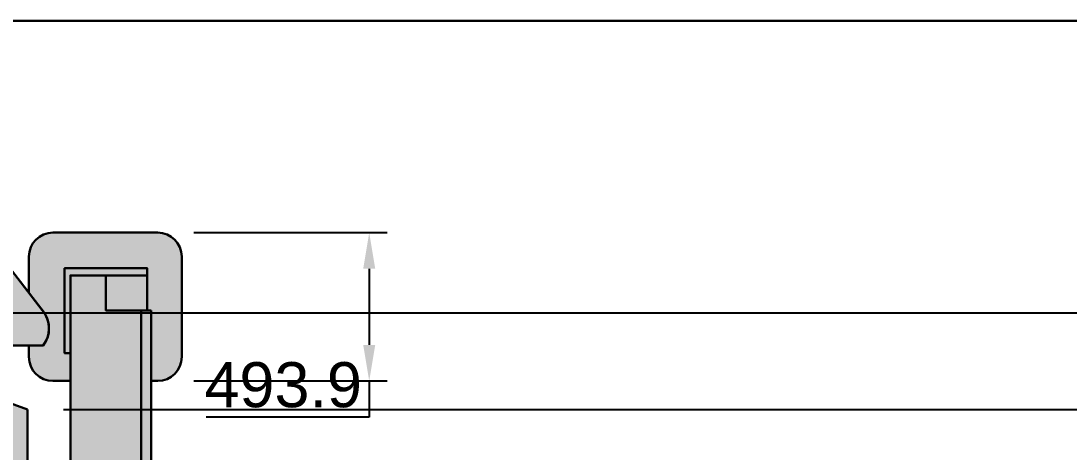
# Model space of a CAD drawing. Header units: millimetres. Extents: x 840 to 45745, y -146 to 13913.
# Drawn here: x 27893 to 31380, y 4176 to 5611 of the extents above; entities that cross this region are included whole.
import ezdxf

# ---------------------------------------------------------------- set-up
doc = ezdxf.new("R2010")
doc.units = ezdxf.units.MM
for name, color, linetype, lineweight in [('colour', 7, 'Continuous', 30), ('drawing', 7, 'Continuous', 30), ('extra adjustment', 7, 'Continuous', 30), ('New DIM', 7, 'Continuous', 30)]:
    doc.layers.add(name, color=color, linetype=linetype, lineweight=lineweight)
doc.styles.get("Standard").update_dxf_attribs({"font": 'arial.ttf'})
doc.dimstyles.new('000001211E731208', dxfattribs={"dimscale": 30, "dimtxt": 5, "dimasz": 4, "dimexe": 2, "dimexo": 4, "dimgap": 1, "dimtad": 1, "dimtih": 1, "dimtoh": 1, "dimdec": 1, "dimdsep": 46, "dimtxsty": 'Standard', "dimcen": 2, "dimclrd": 1, "dimclre": 134, "dimadec": 1, "dimazin": 2, "dimtfac": 1, "dimtdec": 1, "dimtofl": 0, "dimtmove": 0, "dimatfit": 3, "dimfxl": 1, "dimtolj": 1, "dimtzin": 0, "dimarcsym": 0})

# ---------------------------------------------------------------- blocks, each defined once
blk = doc.blocks.new('*D9')
at = {"layer": 'Defpoints', "color": 0, "transparency": 16777216}
for p in [(27914.7, 4317.4), (27914.7, 3024.6), (31635.8, 3024.6)]:
    blk.add_point(p, dxfattribs=at)
at = {"layer": 'New DIM', "color": 134, "linetype": 'ByBlock', "lineweight": -2, "transparency": 16777216}
for p, q in [((28034.7, 4317.4), (31695.8, 4317.4)), ((28034.7, 3024.6), (31695.8, 3024.6))]:
    blk.add_line(p, q, dxfattribs=at)
at = {"layer": 'New DIM', "color": 1, "linetype": 'ByBlock', "lineweight": -2, "transparency": 16777216}
for p, q in [((31635.8, 4197.4), (31635.8, 3777.6)), ((31635.8, 3144.6), (31635.8, 3564.4))]:
    blk.add_line(p, q, dxfattribs=at)
at = {"layer": 'New DIM', "color": 1, "transparency": 16777216}
for points in [[(31615.8, 4197.4), (31655.8, 4197.4), (31635.8, 4317.4)], [(31615.8, 3144.6), (31655.8, 3144.6), (31635.8, 3024.6)]]:
    blk.add_solid(points, dxfattribs=at)
at = {"layer": 'New DIM', "color": 0, "transparency": 16777216, "insert": (31635.8, 3671), "char_height": 150, "attachment_point": 5}
blk.add_mtext('\\A1;1292.7', dxfattribs=at)
blk = doc.blocks.new('*D11')
at = {"layer": 'Defpoints', "color": 0, "transparency": 16777216}
for p in [(26999.4, 4639.1), (26999.4, 2696.7), (32033.2, 2696.7)]:
    blk.add_point(p, dxfattribs=at)
at = {"layer": 'New DIM', "color": 134, "linetype": 'ByBlock', "lineweight": -2, "transparency": 16777216}
for p, q in [((27119.4, 4639.1), (32093.2, 4639.1)), ((27119.4, 2696.7), (32093.2, 2696.7))]:
    blk.add_line(p, q, dxfattribs=at)
at = {"layer": 'New DIM', "color": 1, "linetype": 'ByBlock', "lineweight": -2, "transparency": 16777216}
for p, q in [((32033.2, 4519.1), (32033.2, 3774.5)), ((32033.2, 2816.7), (32033.2, 3561.3))]:
    blk.add_line(p, q, dxfattribs=at)
at = {"layer": 'New DIM', "color": 1, "transparency": 16777216}
for points in [[(32013.2, 4519.1), (32053.2, 4519.1), (32033.2, 4639.1)], [(32013.2, 2816.7), (32053.2, 2816.7), (32033.2, 2696.7)]]:
    blk.add_solid(points, dxfattribs=at)
at = {"layer": 'New DIM', "color": 0, "transparency": 16777216, "insert": (32033.2, 3667.9), "char_height": 150, "attachment_point": 5}
blk.add_mtext('\\A1;1942.4', dxfattribs=at)
blk = doc.blocks.new('*D27')
at = {"layer": 'Defpoints', "color": 0, "transparency": 16777216}
for p in [(28347.9, 4906.2), (28347.9, 4412.4), (29051.6, 4412.4)]:
    blk.add_point(p, dxfattribs=at)
at = {"layer": 'New DIM', "color": 134, "linetype": 'ByBlock', "lineweight": -2, "transparency": 16777216}
for p, q in [((28467.9, 4906.2), (29111.6, 4906.2)), ((28467.9, 4412.4), (29111.6, 4412.4))]:
    blk.add_line(p, q, dxfattribs=at)
at = {"layer": 'New DIM', "color": 1, "linetype": 'ByBlock', "lineweight": -2, "transparency": 16777216}
for p, q in [((29051.6, 4786.2), (29051.6, 4532.4)), ((29051.6, 4412.4), (29051.6, 4292.4)), ((29051.6, 4292.4), (28509.1, 4292.4))]:
    blk.add_line(p, q, dxfattribs=at)
at = {"layer": 'New DIM', "color": 1, "transparency": 16777216}
for points in [[(29031.6, 4786.2), (29071.6, 4786.2), (29051.6, 4906.2)], [(29031.6, 4532.4), (29071.6, 4532.4), (29051.6, 4412.4)]]:
    blk.add_solid(points, dxfattribs=at)
at = {"layer": 'New DIM', "color": 0, "transparency": 16777216, "insert": (28765.3, 4399), "char_height": 150, "attachment_point": 5}
blk.add_mtext('\\A1;493.9', dxfattribs=at)

msp = doc.modelspace()

# ---------------------------------------------------------------- hatches: boundary and pattern name
at = {"layer": 'colour', "true_color": 0x000000}
h = msp.add_hatch(color=18, dxfattribs=at)
h.dxf.hatch_style = 1
h.paths.add_polyline_path([(28427.87, 4826.21, 0.4142136), (28347.87, 4906.21), (27999.2, 4906.21, 0.4142136), (27919.2, 4826.21), (27919.2, 4729.99), (27919.2, 4705.32), (27963.77, 4647.58, -0.3545753), (27966.97, 4530.81), (27919.2, 4530.81), (27919.2, 4492.36, 0.4142136), (27999.2, 4412.36), (28057.48, 4412.36), (28057.48, 4505.02), (28037.86, 4505.02), (28037.86, 4787.83), (28313.1, 4787.83), (28313.1, 4647.18), (28326.33, 4647.18), (28326.33, 4412.36), (28347.87, 4412.36, 0.4142136), (28427.87, 4492.36)])
at = {"layer": 'colour'}
h = msp.add_hatch(color=256, dxfattribs=at)
h.dxf.hatch_style = 1
h.set_gradient(color1=(242, 103, 34), color2=(255, 255, 0))
h.paths.add_polyline_path([(27822.96, 4830), (26507.74, 4830), (26428.97, 4797.14, 0.2142089), (26376.79, 4730.65), (26376.79, 4639.08), (26999.4, 4639.08), (27309.94, 4530.81), (27324.89, 4530.81), (27914.71, 4530.81), (27966.97, 4530.81, 0.3545753), (27963.77, 4647.58)])
at = {"layer": 'colour', "true_color": 0x1a3a42}
h = msp.add_hatch(color=159, dxfattribs=at)
h.dxf.hatch_style = 1
h.paths.add_polyline_path([(28293.23, 4530.81), (28293.23, 4647.18), (28175.35, 4647.18), (28175.35, 4763.55), (28057.48, 4763.55), (28057.48, 4530.81), (28057.48, 2804.95), (28057.48, 2572.2), (28175.35, 2572.2), (28175.35, 2688.58), (28293.23, 2688.58), (28293.23, 2804.95)])
at = {"layer": 'colour', "true_color": 0x3b3b3b}
h = msp.add_hatch(color=250, dxfattribs=at)
h.dxf.hatch_style = 1
h.paths.add_polyline_path([(27914.71, 4317.35), (27718.32, 4388.43), (27718.32, 2952.21), (27914.71, 3024.62)])
at = {"layer": 'extra adjustment', "true_color": 0x636466}
h = msp.add_hatch(color=251, dxfattribs=at)
h.dxf.hatch_style = 1
h.paths.add_polyline_path([(28313.1, 4787.83), (28037.86, 4787.83), (28037.86, 4505.02), (28057.48, 4505.02), (28057.48, 4530.81), (28057.48, 4763.55), (28293.23, 4763.55), (28313.1, 4763.55)])
h = msp.add_hatch(color=251, dxfattribs=at)
h.dxf.hatch_style = 1
h.paths.add_polyline_path([(28313.1, 4763.55), (28175.35, 4763.55), (28175.35, 4647.18), (28293.23, 4647.18), (28313.1, 4647.18)], flags=17)
h = msp.add_hatch(color=251, dxfattribs=at)
h.dxf.hatch_style = 1
h.paths.add_polyline_path([(28326.33, 4647.18), (28313.1, 4647.18), (28293.23, 4647.18), (28293.23, 4530.81), (28293.23, 3942.46), (28326.33, 3927.4)])

# ---------------------------------------------------------------- linework, layer by layer
at = {"layer": 'colour'}
msp.add_lwpolyline([(27822.96, 4830), (26507.74, 4830), (26428.97, 4797.14, 0.2142089), (26376.79, 4730.65), (26376.79, 4639.08), (26999.4, 4639.08), (27309.94, 4530.81), (27324.89, 4530.81), (27914.71, 4530.81), (27966.97, 4530.81, 0.3545753), (27963.77, 4647.58)], format="xyb", close=True, dxfattribs=at)
msp.add_lwpolyline([(28293.23, 4530.81), (28293.23, 4647.18), (28175.35, 4647.18), (28175.35, 4763.55), (28057.48, 4763.55), (28057.48, 4530.81), (28057.48, 2804.95), (28057.48, 2572.2), (28175.35, 2572.2), (28175.35, 2688.58), (28293.23, 2688.58), (28293.23, 2804.95)], close=True, dxfattribs=at)
at = {"layer": 'drawing'}
for p, q in [((30826.07, 5610.83), (20039.75, 5610.83)), ((30826.07, 5610.83), (37799.4, 5610.83)), ((31474.32, 5610.83), (30826.07, 5610.83)), ((27999.2, 4906.21), (28347.87, 4906.21)), ((27822.95, 4830.02), (27969.6, 4640.02)), ((27919.2, 4826.21), (27919.2, 4729.99)), ((28427.87, 4826.21), (28427.87, 4492.36)), ((28037.86, 4787.83), (28313.27, 4787.83)), ((28057.48, 4763.55), (28293.23, 4763.55)), ((28057.48, 4763.55), (28057.48, 4530.81)), ((27919.2, 4729.99), (27919.2, 4705.32)), ((28293.23, 4647.18), (28293.23, 4530.81)), ((28293.23, 4647.18), (28326.33, 4647.18)), ((28326.33, 4647.18), (28326.33, 3927.4)), ((27914.71, 4530.81), (27324.89, 4530.81)), ((27966.98, 4530.81), (27914.71, 4530.81)), ((27919.2, 4530.81), (27919.2, 4492.36)), ((28057.48, 4530.81), (28057.48, 2804.95)), ((28293.23, 4530.81), (28293.23, 2804.95)), ((27999.2, 4412.36), (28057.48, 4412.36)), ((28326.33, 4412.36), (28347.87, 4412.36)), ((27718.32, 4388.43), (27914.71, 4317.35)), ((27914.71, 4317.35), (27914.71, 2837.16))]:
    msp.add_line(p, q, dxfattribs=at)
msp.add_lwpolyline([(28057.48, 4505.02), (28037.86, 4505.02), (28037.86, 4787.83), (28313.1, 4787.83), (28313.1, 4647.18)], dxfattribs=at)
msp.add_lwpolyline([(28175.35, 4763.55), (28313.1, 4763.55), (28313.1, 4647.18), (28175.35, 4647.18)], close=True, dxfattribs=at)
for centre, radius, start, end in [((27999.2, 4826.21), 80, 90, 180), ((28347.87, 4826.21), 80, 0, 90), ((27893.39, 4587.22), 92.72, 322.53323, 34.71307), ((27999.2, 4492.36), 80, 180, 270), ((28347.87, 4492.36), 80, 270, 0)]:
    msp.add_arc(centre, radius, start, end, dxfattribs=at)

# ---------------------------------------------------------------- dimensions: what is measured, and where the dimension line sits
at = {"layer": 'New DIM'}
for base, p1, p2, picture, middle in [((29051.5988, 4412.3563), (28347.8699, 4906.2065), (28347.8699, 4412.3563), '*D27', (28765.3403, 4398.9934)), ((32033.19, 2696.68), (26999.4, 4639.08), (26999.4, 2696.68), '*D11', (32033.19, 3667.88)), ((31635.78, 3024.62), (27914.71, 4317.35), (27914.71, 3024.62), '*D9', (31635.78, 3670.98))]:
    dim = msp.add_linear_dim(base=base, p1=p1, p2=p2, angle=90, dimstyle='000001211E731208', dxfattribs=at)
    dim.commit()
    dim.dimension.update_dxf_attribs({"geometry": picture, "text_midpoint": middle})

doc.saveas('drawing.dxf')
